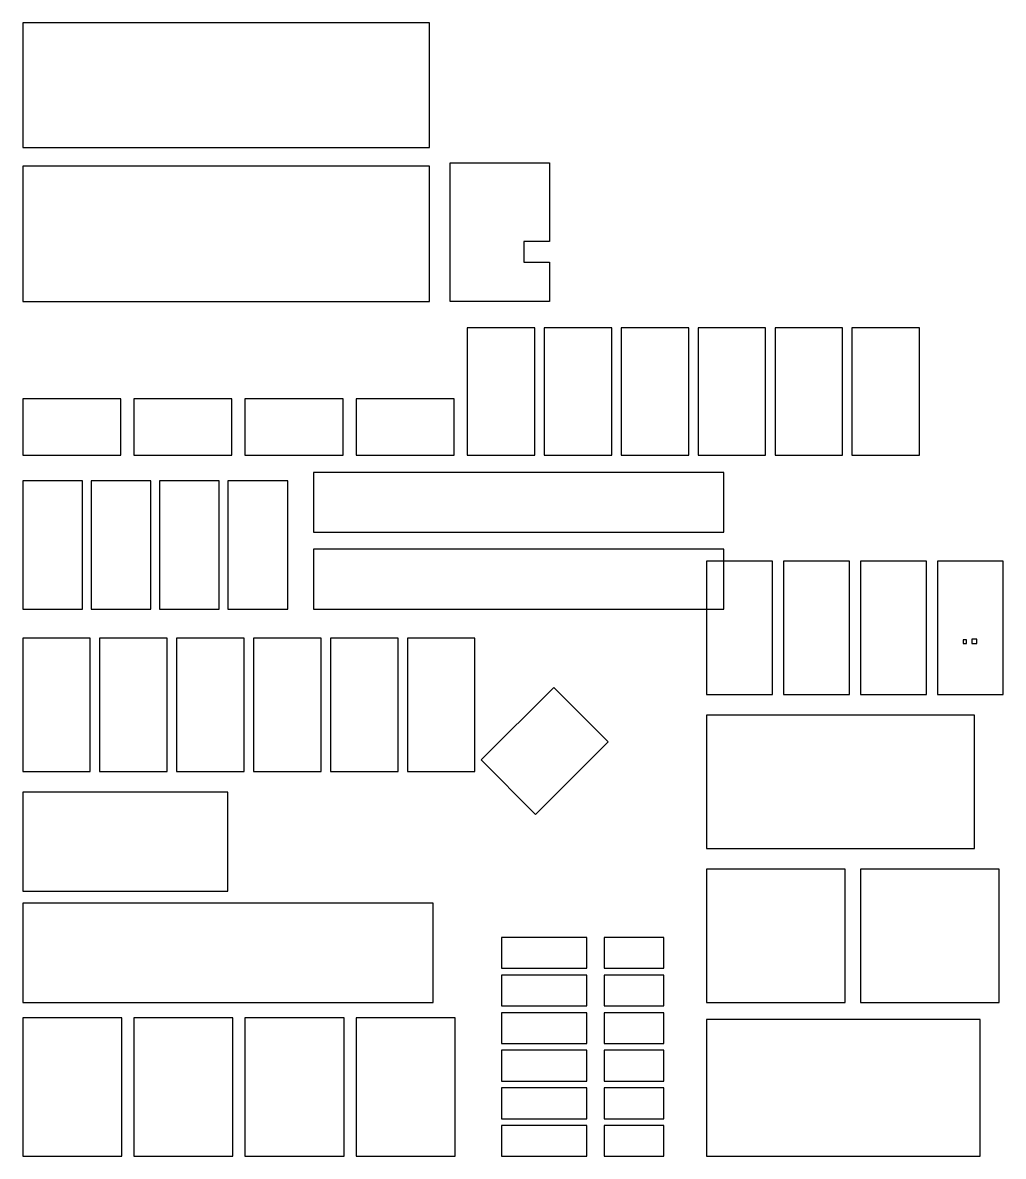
# Model space of a CAD drawing. Header units: millimetres. Extents: x 0 to 5735, y 0 to 6630.
import ezdxf

# ---------------------------------------------------------------- set-up
doc = ezdxf.new("R2010")
doc.units = ezdxf.units.MM

msp = doc.modelspace()

# ---------------------------------------------------------------- linework, layer by layer
for points in [[(0, 5900), (2380, 5900), (2380, 6630), (0, 6630)], [(0, 5000), (2380, 5000), (2380, 5790), (0, 5790)], [(2500, 5000), (2500, 5810), (3080, 5810), (3080, 5350), (2930, 5350), (2930, 5230), (3080, 5230), (3080, 5000)], [(2600, 4100), (2995, 4100), (2995, 4845), (2600, 4845)], [(3050, 4100), (3445, 4100), (3445, 4845), (3050, 4845)], [(3500, 4100), (3895, 4100), (3895, 4845), (3500, 4845)], [(3950, 4100), (4345, 4100), (4345, 4845), (3950, 4845)], [(4400, 4100), (4795, 4100), (4795, 4845), (4400, 4845)], [(4850, 4100), (5245, 4100), (5245, 4845), (4850, 4845)], [(0, 4100), (574, 4100), (574, 4430), (0, 4430)], [(650, 4100), (1224, 4100), (1224, 4430), (650, 4430)], [(1300, 4100), (1874, 4100), (1874, 4430), (1300, 4430)], [(1950, 4100), (2524, 4100), (2524, 4430), (1950, 4430)], [(1700, 3650), (4100, 3650), (4100, 4000), (1700, 4000)], [(0, 3200), (350, 3200), (350, 3950), (0, 3950)], [(400, 3200), (750, 3200), (750, 3950), (400, 3950)], [(800, 3200), (1150, 3200), (1150, 3950), (800, 3950)], [(1200, 3200), (1550, 3200), (1550, 3950), (1200, 3950)], [(1700, 3200), (4100, 3200), (4100, 3550), (1700, 3550)], [(4000, 2700), (4385, 2700), (4385, 3480), (4000, 3480)], [(4450, 2700), (4835, 2700), (4835, 3480), (4450, 3480)], [(4900, 2700), (5285, 2700), (5285, 3480), (4900, 3480)], [(5350, 2700), (5735, 2700), (5735, 3480), (5350, 3480)], [(0, 2250), (395, 2250), (395, 3030), (0, 3030)], [(450, 2250), (845, 2250), (845, 3030), (450, 3030)], [(900, 2250), (1295, 2250), (1295, 3030), (900, 3030)], [(1350, 2250), (1745, 2250), (1745, 3030), (1350, 3030)], [(1800, 2250), (2195, 2250), (2195, 3030), (1800, 3030)], [(2250, 2250), (2645, 2250), (2645, 3030), (2250, 3030)], [(5500, 3000), (5520, 3000), (5520, 3020), (5500, 3020)], [(5550, 3000), (5580, 3000), (5580, 3025), (5550, 3025)], [(3000, 2000), (3424.3, 2424.3), (3106.1, 2742.5), (2681.8, 2318.2)], [(4000, 1800), (5566, 1800), (5566, 2580), (4000, 2580)], [(0, 1550), (1200, 1550), (1200, 2130), (0, 2130)], [(4000, 900), (4810, 900), (4810, 1680), (4000, 1680)], [(4900, 900), (5710, 900), (5710, 1680), (4900, 1680)], [(0, 900), (2400, 900), (2400, 1480), (0, 1480)], [(2800, 1100), (3300, 1100), (3300, 1280), (2800, 1280)], [(3400, 1100), (3750, 1100), (3750, 1280), (3400, 1280)], [(2800, 880), (3300, 880), (3300, 1060), (2800, 1060)], [(3400, 880), (3750, 880), (3750, 1060), (3400, 1060)], [(0, 0), (580, 0), (580, 810), (0, 810)], [(650, 0), (1230, 0), (1230, 810), (650, 810)], [(1300, 0), (1880, 0), (1880, 810), (1300, 810)], [(1950, 0), (2530, 0), (2530, 810), (1950, 810)], [(2800, 660), (3300, 660), (3300, 840), (2800, 840)], [(3400, 660), (3750, 660), (3750, 840), (3400, 840)], [(4000, 0), (5600, 0), (5600, 800), (4000, 800)], [(2800, 440), (3300, 440), (3300, 620), (2800, 620)], [(3400, 440), (3750, 440), (3750, 620), (3400, 620)], [(2800, 220), (3300, 220), (3300, 400), (2800, 400)], [(3400, 220), (3750, 220), (3750, 400), (3400, 400)], [(2800, 0), (3300, 0), (3300, 180), (2800, 180)], [(3400, 0), (3750, 0), (3750, 180), (3400, 180)]]:
    msp.add_lwpolyline(points, close=True)

doc.saveas('drawing.dxf')
